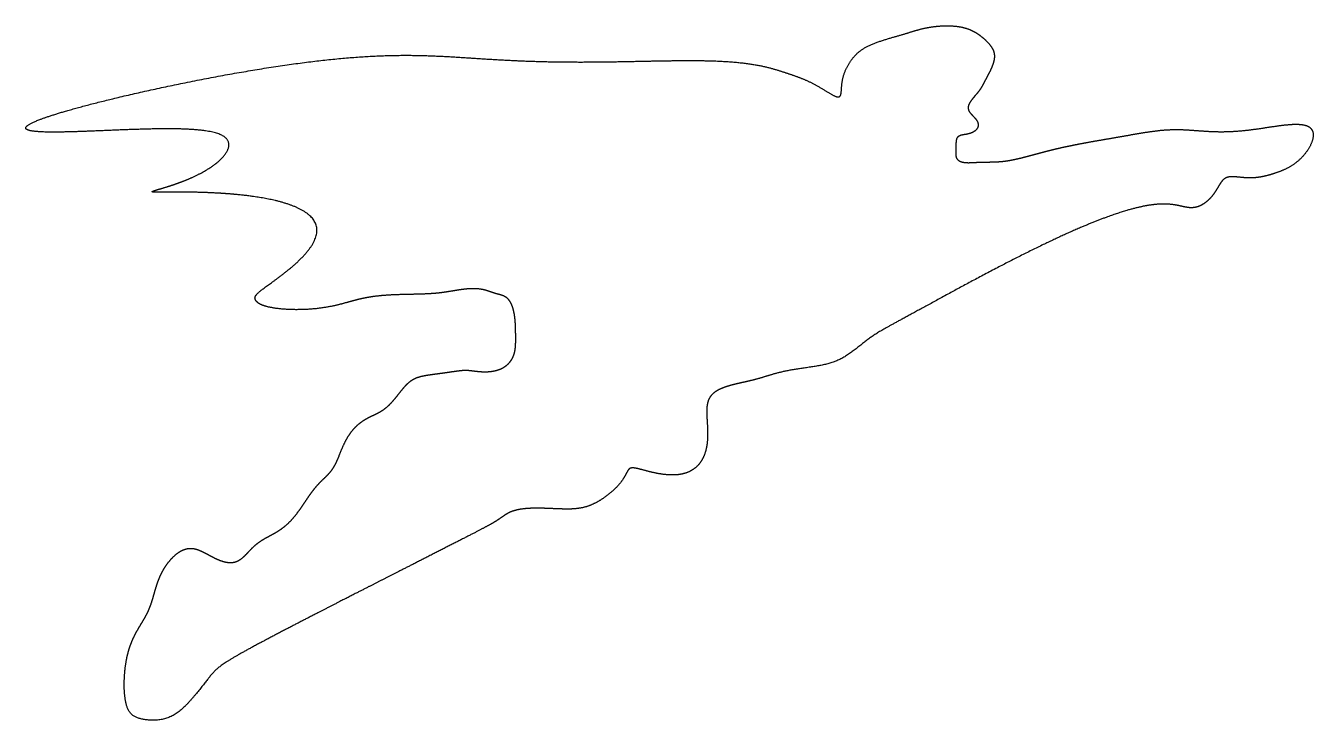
# Model space of a CAD drawing. Header units: millimetres. Extents: x -25.5 to 28, y -14.5 to 14.3.
import ezdxf

# ---------------------------------------------------------------- set-up
doc = ezdxf.new("R2010")
doc.units = ezdxf.units.MM
doc.layers.get('0').update_dxf_attribs({"linetype": 'CONTINUOUS'})

msp = doc.modelspace()

# ---------------------------------------------------------------- linework, layer by layer
msp.add_open_spline([(-25.48, 10.023), (-25.452, 10.007), (-25.377, 9.979), (-25.209, 9.946), (-24.882, 9.92), (-24.322, 9.914), (-23.64, 9.927), (-22.867, 9.955), (-22.04, 9.99), (-21.195, 10.024), (-20.366, 10.05), (-19.588, 10.061), (-18.887, 10.05), (-18.288, 10.011), (-17.804, 9.941), (-17.443, 9.836), (-17.203, 9.697), (-17.08, 9.524), (-17.068, 9.321), (-17.158, 9.096), (-17.342, 8.855), (-17.61, 8.611), (-17.951, 8.373), (-18.347, 8.152), (-18.776, 7.956), (-19.21, 7.79), (-19.615, 7.656), (-19.955, 7.555), (-20.197, 7.485), (-20.313, 7.442), (-20.283, 7.421), (-20.097, 7.417), (-19.756, 7.421), (-19.27, 7.425), (-18.656, 7.423), (-17.943, 7.405), (-17.165, 7.363), (-16.364, 7.289), (-15.584, 7.176), (-14.87, 7.017), (-14.262, 6.81), (-13.797, 6.552), (-13.499, 6.246), (-13.383, 5.897), (-13.448, 5.514), (-13.673, 5.112), (-14.021, 4.707), (-14.442, 4.321), (-14.882, 3.971), (-15.29, 3.673), (-15.623, 3.436), (-15.853, 3.26), (-15.976, 3.135), (-16.015, 3.035), (-15.996, 2.938), (-15.917, 2.835), (-15.753, 2.734), (-15.487, 2.647), (-15.128, 2.58), (-14.696, 2.539), (-14.224, 2.528), (-13.745, 2.545), (-13.288, 2.59), (-12.875, 2.658), (-12.507, 2.742), (-12.174, 2.833), (-11.856, 2.923), (-11.535, 3.003), (-11.191, 3.068), (-10.815, 3.115), (-10.41, 3.145), (-9.989, 3.161), (-9.57, 3.17), (-9.171, 3.177), (-8.808, 3.19), (-8.488, 3.211), (-8.207, 3.243), (-7.95, 3.283), (-7.701, 3.327), (-7.445, 3.369), (-7.18, 3.401), (-6.917, 3.414), (-6.67, 3.401), (-6.456, 3.361), (-6.276, 3.301), (-6.116, 3.24), (-5.958, 3.192), (-5.79, 3.155), (-5.622, 3.102), (-5.47, 2.995), (-5.348, 2.818), (-5.261, 2.582), (-5.206, 2.317), (-5.177, 2.054), (-5.166, 1.814), (-5.162, 1.597), (-5.16, 1.395), (-5.159, 1.193), (-5.165, 0.985), (-5.194, 0.772), (-5.262, 0.561), (-5.38, 0.362), (-5.552, 0.191), (-5.774, 0.061), (-6.034, -0.021), (-6.313, -0.054), (-6.585, -0.049), (-6.826, -0.023), (-7.025, 0.005), (-7.186, 0.021), (-7.341, 0.019), (-7.525, -0.001), (-7.763, -0.036), (-8.047, -0.077), (-8.358, -0.12), (-8.667, -0.161), (-8.948, -0.202), (-9.191, -0.255), (-9.399, -0.336), (-9.585, -0.462), (-9.762, -0.64), (-9.94, -0.86), (-10.123, -1.097), (-10.313, -1.326), (-10.509, -1.52), (-10.711, -1.67), (-10.92, -1.783), (-11.135, -1.88), (-11.355, -1.986), (-11.576, -2.122), (-11.789, -2.299), (-11.986, -2.518), (-12.159, -2.772), (-12.303, -3.05), (-12.422, -3.335), (-12.528, -3.61), (-12.634, -3.859), (-12.752, -4.073), (-12.893, -4.253), (-13.056, -4.415), (-13.236, -4.582), (-13.426, -4.778), (-13.619, -5.018), (-13.815, -5.3), (-14.017, -5.607), (-14.232, -5.917), (-14.463, -6.204), (-14.713, -6.449), (-14.981, -6.645), (-15.256, -6.802), (-15.525, -6.941), (-15.774, -7.085), (-15.996, -7.253), (-16.191, -7.447), (-16.37, -7.649), (-16.552, -7.827), (-16.754, -7.952), (-16.987, -8.001), (-17.247, -7.97), (-17.522, -7.875), (-17.795, -7.741), (-18.054, -7.596), (-18.295, -7.472), (-18.522, -7.392), (-18.747, -7.376), (-18.976, -7.434), (-19.211, -7.568), (-19.441, -7.768), (-19.654, -8.022), (-19.837, -8.31), (-19.983, -8.615), (-20.092, -8.922), (-20.178, -9.221), (-20.255, -9.504), (-20.339, -9.77), (-20.443, -10.02), (-20.569, -10.259), (-20.712, -10.496), (-20.862, -10.74), (-21.006, -11), (-21.136, -11.282), (-21.244, -11.587), (-21.329, -11.915), (-21.389, -12.26), (-21.427, -12.614), (-21.443, -12.965), (-21.438, -13.302), (-21.412, -13.609), (-21.363, -13.876), (-21.288, -14.093), (-21.184, -14.257), (-21.043, -14.376), (-20.863, -14.458), (-20.643, -14.512), (-20.391, -14.542), (-20.122, -14.544), (-19.852, -14.511), (-19.593, -14.436), (-19.352, -14.319), (-19.128, -14.16), (-18.915, -13.966), (-18.708, -13.746), (-18.506, -13.511), (-18.312, -13.276), (-18.135, -13.052), (-17.979, -12.85), (-17.842, -12.674), (-17.708, -12.518), (-17.548, -12.368), (-17.33, -12.204), (-17.021, -12.008), (-16.597, -11.762), (-16.047, -11.461), (-15.373, -11.103), (-14.587, -10.692), (-13.71, -10.238), (-12.768, -9.754), (-11.791, -9.254), (-10.814, -8.755), (-9.867, -8.273), (-8.982, -7.823), (-8.187, -7.418), (-7.502, -7.069), (-6.939, -6.781), (-6.503, -6.553), (-6.183, -6.38), (-5.957, -6.248), (-5.797, -6.141), (-5.667, -6.046), (-5.537, -5.956), (-5.376, -5.871), (-5.167, -5.799), (-4.899, -5.749), (-4.576, -5.722), (-4.214, -5.718), (-3.834, -5.729), (-3.458, -5.747), (-3.103, -5.761), (-2.78, -5.759), (-2.484, -5.729), (-2.204, -5.663), (-1.925, -5.553), (-1.642, -5.397), (-1.355, -5.2), (-1.084, -4.973), (-0.852, -4.733), (-0.677, -4.498), (-0.565, -4.291), (-0.495, -4.133), (-0.414, -4.044), (-0.266, -4.032), (-0.02, -4.087), (0.321, -4.184), (0.733, -4.285), (1.18, -4.352), (1.621, -4.348), (2.017, -4.251), (2.342, -4.054), (2.584, -3.767), (2.739, -3.411), (2.815, -3.012), (2.83, -2.6), (2.807, -2.199), (2.778, -1.83), (2.777, -1.504), (2.831, -1.23), (2.961, -1.008), (3.176, -0.835), (3.461, -0.704), (3.794, -0.604), (4.142, -0.522), (4.478, -0.45), (4.782, -0.377), (5.052, -0.301), (5.302, -0.223), (5.551, -0.145), (5.818, -0.073), (6.115, -0.008), (6.439, 0.049), (6.778, 0.1), (7.116, 0.148), (7.438, 0.198), (7.731, 0.256), (7.994, 0.328), (8.235, 0.421), (8.462, 0.538), (8.684, 0.68), (8.904, 0.84), (9.12, 1.009), (9.327, 1.174), (9.526, 1.327), (9.721, 1.467), (9.929, 1.6), (10.175, 1.743), (10.482, 1.912), (10.875, 2.125), (11.371, 2.395), (11.98, 2.727), (12.696, 3.119), (13.51, 3.56), (14.402, 4.037), (15.348, 4.532), (16.323, 5.024), (17.296, 5.493), (18.239, 5.919), (19.126, 6.284), (19.933, 6.574), (20.642, 6.781), (21.243, 6.902), (21.732, 6.943), (22.12, 6.92), (22.426, 6.861), (22.679, 6.797), (22.906, 6.76), (23.128, 6.779), (23.354, 6.865), (23.575, 7.016), (23.773, 7.216), (23.937, 7.443), (24.065, 7.666), (24.175, 7.857), (24.297, 7.993), (24.456, 8.062), (24.661, 8.071), (24.902, 8.046), (25.165, 8.016), (25.432, 8.006), (25.694, 8.027), (25.95, 8.074), (26.201, 8.14), (26.452, 8.218), (26.706, 8.311), (26.963, 8.429), (27.221, 8.586), (27.472, 8.793), (27.7, 9.049), (27.886, 9.336), (28.002, 9.627), (28.025, 9.887), (27.937, 10.087), (27.731, 10.211), (27.415, 10.259), (27.008, 10.243), (26.535, 10.184), (26.023, 10.104), (25.5, 10.026), (24.988, 9.967), (24.501, 9.936), (24.046, 9.932), (23.624, 9.949), (23.232, 9.978), (22.862, 10.008), (22.506, 10.027), (22.155, 10.029), (21.803, 10.011), (21.442, 9.972), (21.068, 9.918), (20.677, 9.853), (20.27, 9.781), (19.845, 9.706), (19.406, 9.631), (18.958, 9.554), (18.505, 9.473), (18.055, 9.387), (17.613, 9.295), (17.185, 9.196), (16.777, 9.091), (16.391, 8.986), (16.028, 8.887), (15.69, 8.803), (15.375, 8.738), (15.082, 8.697), (14.81, 8.679), (14.557, 8.675), (14.321, 8.674), (14.101, 8.669), (13.895, 8.656), (13.699, 8.644), (13.513, 8.648), (13.345, 8.683), (13.214, 8.754), (13.144, 8.858), (13.134, 8.996), (13.145, 9.167), (13.146, 9.366), (13.143, 9.561), (13.182, 9.709), (13.3, 9.785), (13.495, 9.814), (13.725, 9.848), (13.936, 9.938), (14.072, 10.092), (14.094, 10.276), (13.998, 10.453), (13.833, 10.611), (13.683, 10.764), (13.625, 10.928), (13.686, 11.112), (13.829, 11.304), (13.992, 11.486), (14.125, 11.65), (14.223, 11.806), (14.309, 11.973), (14.412, 12.169), (14.535, 12.397), (14.655, 12.645), (14.74, 12.892), (14.761, 13.122), (14.71, 13.326), (14.599, 13.509), (14.448, 13.68), (14.274, 13.843), (14.079, 13.996), (13.856, 14.131), (13.596, 14.239), (13.296, 14.311), (12.966, 14.345), (12.625, 14.346), (12.297, 14.32), (12.002, 14.276), (11.748, 14.222), (11.527, 14.162), (11.317, 14.097), (11.092, 14.027), (10.832, 13.95), (10.535, 13.866), (10.216, 13.772), (9.897, 13.669), (9.601, 13.555), (9.347, 13.428), (9.138, 13.287), (8.966, 13.128), (8.817, 12.95), (8.683, 12.751), (8.563, 12.528), (8.469, 12.284), (8.41, 12.026), (8.387, 11.771), (8.38, 11.549), (8.349, 11.401), (8.258, 11.355), (8.094, 11.413), (7.869, 11.544), (7.607, 11.71), (7.336, 11.871), (7.069, 12.01), (6.813, 12.123), (6.567, 12.217), (6.325, 12.302), (6.077, 12.387), (5.813, 12.473), (5.524, 12.56), (5.2, 12.644), (4.834, 12.719), (4.421, 12.783), (3.959, 12.832), (3.448, 12.867), (2.892, 12.888), (2.296, 12.897), (1.665, 12.895), (1.007, 12.886), (0.329, 12.873), (-0.361, 12.859), (-1.056, 12.846), (-1.749, 12.836), (-2.435, 12.833), (-3.109, 12.835), (-3.768, 12.845), (-4.41, 12.862), (-5.033, 12.886), (-5.638, 12.915), (-6.227, 12.95), (-6.804, 12.987), (-7.374, 13.025), (-7.945, 13.06), (-8.526, 13.089), (-9.126, 13.109), (-9.757, 13.117), (-10.426, 13.108), (-11.145, 13.08), (-11.92, 13.03), (-12.756, 12.955), (-13.657, 12.854), (-14.621, 12.726), (-15.645, 12.571), (-16.717, 12.391), (-17.826, 12.189), (-18.949, 11.968), (-20.065, 11.734), (-21.147, 11.492), (-22.167, 11.249), (-23.098, 11.012), (-23.913, 10.786), (-24.586, 10.578), (-25.098, 10.394), (-25.431, 10.236), (-25.546, 10.135), (-25.546, 10.073), (-25.508, 10.039), (-25.48, 10.023)], degree=5)

doc.saveas('drawing.dxf')
